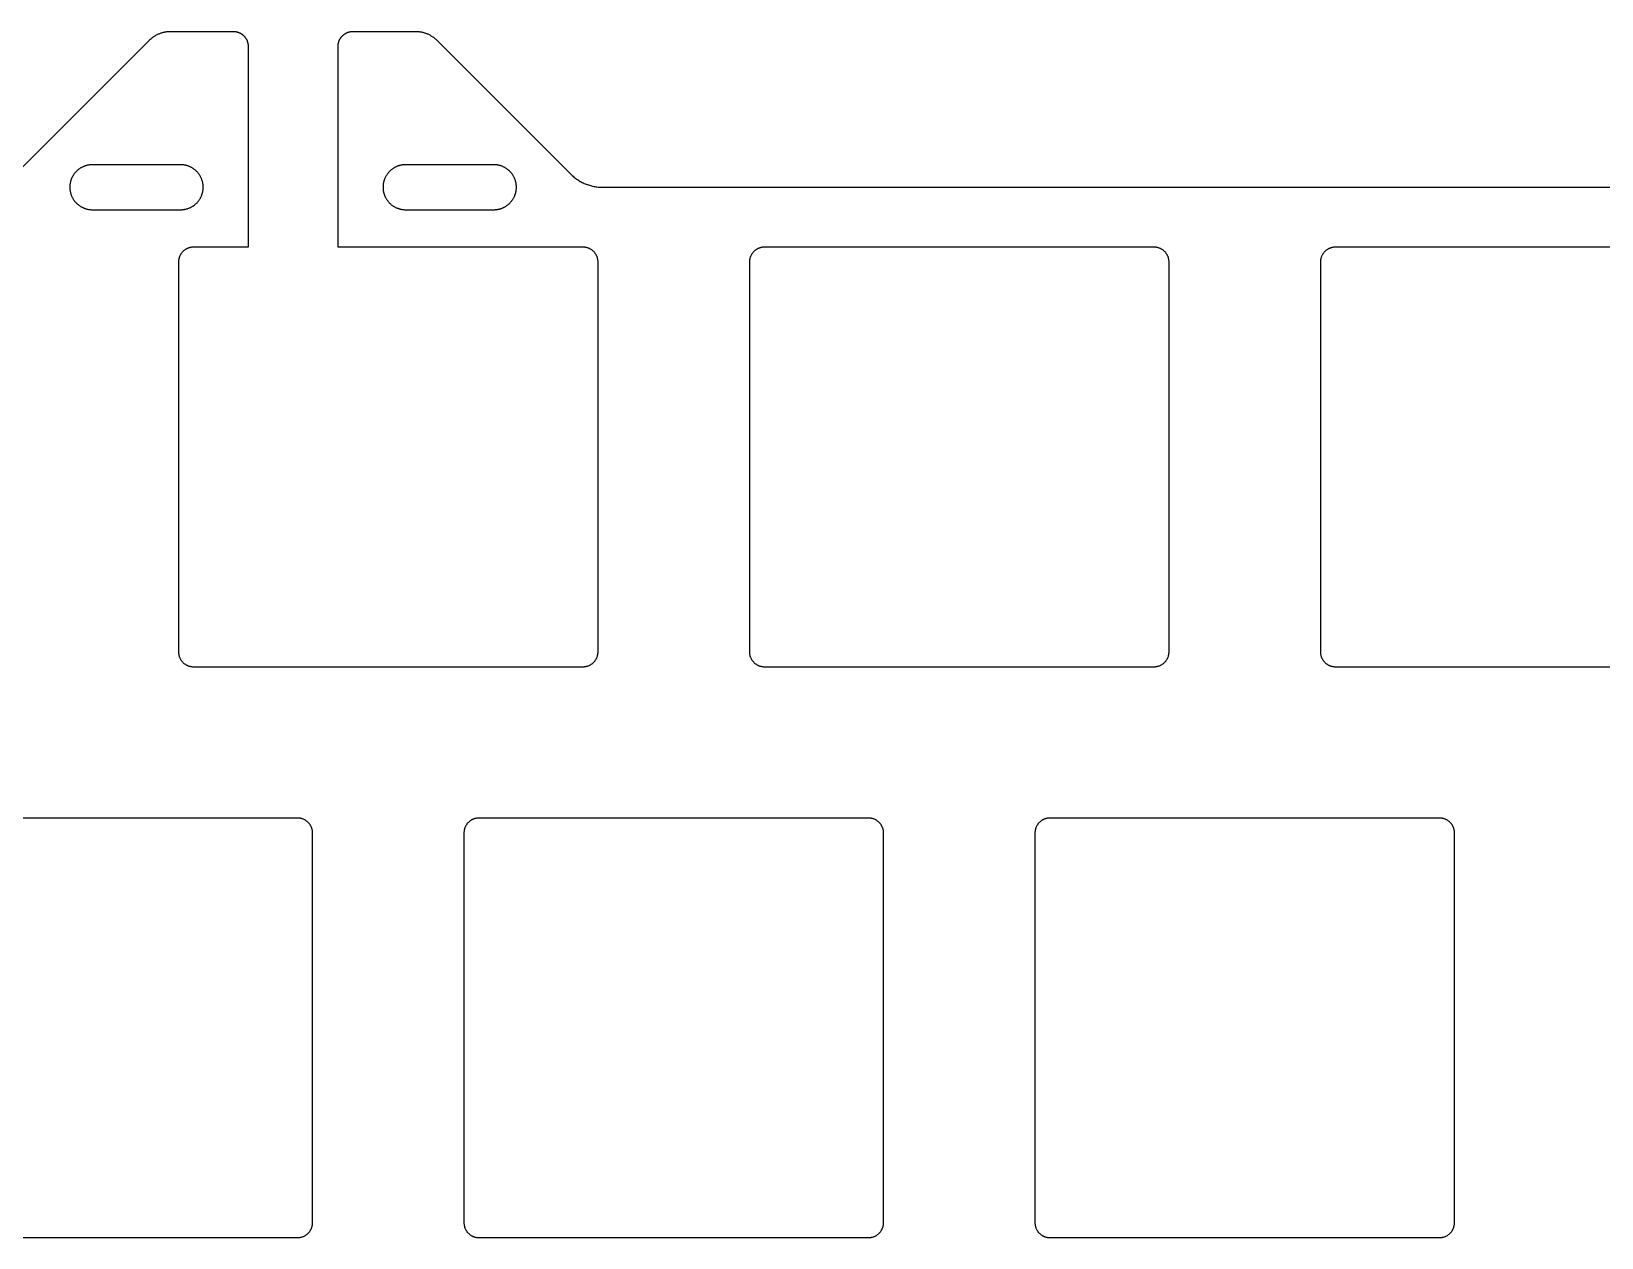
# Model space of a CAD drawing. Header units: millimetres. Extents: x -2014 to -1710, y 1046 to 1151.
# Drawn here: x -1826.2 to -1773.8, y 1110.8 to 1151 of the extents above; entities that cross this region are included whole.
import ezdxf

# ---------------------------------------------------------------- set-up
doc = ezdxf.new("R2010")
doc.units = ezdxf.units.MM
doc.layers.add('Layer 01', color=1, linetype='Continuous', true_color=0xff0000)

msp = doc.modelspace()

# ---------------------------------------------------------------- linework, layer by layer
at = {"layer": 'Layer 01', "color": 254, "true_color": 0xcad1ee}
for points in [[(-1822.220881, 1150.712978), (-1822.203308, 1150.730106), (-1822.185309, 1150.746774), (-1822.166897, 1150.762979), (-1822.148086, 1150.778713), (-1822.128888, 1150.793972), (-1822.109318, 1150.80875), (-1822.089389, 1150.823041), (-1822.069114, 1150.83684), (-1822.048506, 1150.850141), (-1822.02758, 1150.862939), (-1822.006349, 1150.875228), (-1821.984825, 1150.887003), (-1821.963024, 1150.898257), (-1821.940957, 1150.908986), (-1821.918639, 1150.919184), (-1821.896082, 1150.928845), (-1821.873301, 1150.937963), (-1821.850309, 1150.946534), (-1821.827119, 1150.954551), (-1821.803745, 1150.962009), (-1821.7802, 1150.968902), (-1821.756497, 1150.975226), (-1821.732651, 1150.980973), (-1821.708674, 1150.986139), (-1821.68458, 1150.990718), (-1821.660382, 1150.994705), (-1821.636094, 1150.998094), (-1821.61173, 1151.000879), (-1821.587302, 1151.003055), (-1821.562825, 1151.004616), (-1821.538311, 1151.005557), (-1821.513774, 1151.005871)], [(-1821.513774, 1151.005871), (-1819.427946, 1151.005871)], [(-1819.427946, 1151.005871), (-1819.415661, 1151.005712), (-1819.403376, 1151.00524), (-1819.391103, 1151.004458), (-1819.378849, 1151.00337), (-1819.366623, 1151.00198), (-1819.354435, 1151.000292), (-1819.342294, 1150.998308), (-1819.330208, 1150.996033), (-1819.318187, 1150.993471), (-1819.306239, 1150.990625), (-1819.294374, 1150.987498), (-1819.282601, 1150.984096), (-1819.270928, 1150.98042), (-1819.259365, 1150.976475), (-1819.247921, 1150.972266), (-1819.236604, 1150.967794), (-1819.225424, 1150.963057), (-1819.214383, 1150.958048), (-1819.203481, 1150.952767), (-1819.192718, 1150.947215), (-1819.182093, 1150.941391), (-1819.171608, 1150.935295), (-1819.161262, 1150.928927), (-1819.151055, 1150.922288), (-1819.140943, 1150.915334), (-1819.130909, 1150.908047), (-1819.120989, 1150.900464), (-1819.11122, 1150.892621), (-1819.10164, 1150.884556), (-1819.092285, 1150.876304), (-1819.083193, 1150.867904), (-1819.0744, 1150.85939), (-1819.065876, 1150.850712), (-1819.057568, 1150.841797), (-1819.04948, 1150.832655), (-1819.041616, 1150.823295), (-1819.033978, 1150.813724), (-1819.026571, 1150.803953), (-1819.0194, 1150.793991), (-1819.012466, 1150.783845), (-1819.005775, 1150.773525), (-1818.999329, 1150.76304), (-1818.993133, 1150.7524), (-1818.98719, 1150.741611), (-1818.981505, 1150.730685), (-1818.97608, 1150.719629), (-1818.97092, 1150.708453), (-1818.966028, 1150.697165), (-1818.96142, 1150.685786), (-1818.95711, 1150.674329), (-1818.953097, 1150.662795), (-1818.949381, 1150.651184), (-1818.945963, 1150.639495), (-1818.942842, 1150.627729), (-1818.940018, 1150.615886), (-1818.937492, 1150.603965), (-1818.935263, 1150.591967), (-1818.933332, 1150.579892), (-1818.931698, 1150.567739), (-1818.930361, 1150.555509), (-1818.929322, 1150.543202), (-1818.92858, 1150.530817), (-1818.928135, 1150.518355), (-1818.927988, 1150.505816)], [(-1815.927988, 1150.505885), (-1815.927829, 1150.518171), (-1815.927358, 1150.530455), (-1815.926577, 1150.542728), (-1815.92549, 1150.554982), (-1815.9241, 1150.567208), (-1815.922412, 1150.579396), (-1815.920429, 1150.591537), (-1815.918155, 1150.603623), (-1815.915594, 1150.615644), (-1815.912748, 1150.627592), (-1815.909623, 1150.639457), (-1815.906221, 1150.65123), (-1815.902546, 1150.662903), (-1815.898602, 1150.674466), (-1815.894393, 1150.68591), (-1815.889922, 1150.697227), (-1815.885185, 1150.708407), (-1815.880177, 1150.719449), (-1815.874897, 1150.730351), (-1815.869346, 1150.741114), (-1815.863522, 1150.751739), (-1815.857427, 1150.762224), (-1815.85106, 1150.772571), (-1815.844422, 1150.782778), (-1815.837468, 1150.79289), (-1815.830182, 1150.802925), (-1815.8226, 1150.812845), (-1815.814758, 1150.822614), (-1815.806693, 1150.832195), (-1815.798442, 1150.84155), (-1815.790042, 1150.850643), (-1815.78153, 1150.859436), (-1815.772852, 1150.86796), (-1815.763938, 1150.876269), (-1815.754797, 1150.884357), (-1815.745437, 1150.892223), (-1815.735867, 1150.899861), (-1815.726096, 1150.907268), (-1815.716134, 1150.91444), (-1815.705989, 1150.921374), (-1815.69567, 1150.928067), (-1815.685186, 1150.934513), (-1815.674545, 1150.940709), (-1815.663758, 1150.946653), (-1815.652832, 1150.952339), (-1815.641777, 1150.957764), (-1815.630601, 1150.962925), (-1815.619314, 1150.967818), (-1815.607935, 1150.972426), (-1815.596478, 1150.976737), (-1815.584945, 1150.980751), (-1815.573334, 1150.984468), (-1815.561646, 1150.987887), (-1815.54988, 1150.991008), (-1815.538037, 1150.993833), (-1815.526117, 1150.99636), (-1815.514119, 1150.998589), (-1815.502044, 1151.000522), (-1815.489892, 1151.002157), (-1815.477662, 1151.003494), (-1815.465355, 1151.004535), (-1815.45297, 1151.005278), (-1815.440509, 1151.005723), (-1815.427969, 1151.005871)], [(-1815.427969, 1151.005871), (-1813.342201, 1151.005871)], [(-1813.342201, 1151.005871), (-1813.317664, 1151.005557), (-1813.293151, 1151.004616), (-1813.268673, 1151.003055), (-1813.244245, 1151.000879), (-1813.219881, 1150.998094), (-1813.195593, 1150.994705), (-1813.171396, 1150.990718), (-1813.147302, 1150.986139), (-1813.123325, 1150.980973), (-1813.099478, 1150.975226), (-1813.075776, 1150.968902), (-1813.052231, 1150.962009), (-1813.028856, 1150.954551), (-1813.005666, 1150.946534), (-1812.982674, 1150.937963), (-1812.959893, 1150.928845), (-1812.937337, 1150.919184), (-1812.915018, 1150.908986), (-1812.892952, 1150.898257), (-1812.87115, 1150.887003), (-1812.849627, 1150.875228), (-1812.828395, 1150.862939), (-1812.807469, 1150.850141), (-1812.786862, 1150.83684), (-1812.766587, 1150.823041), (-1812.746658, 1150.80875), (-1812.727087, 1150.793972), (-1812.70789, 1150.778713), (-1812.689078, 1150.762979), (-1812.670666, 1150.746774), (-1812.652667, 1150.730106), (-1812.635095, 1150.712978)], [(-1826.688648, 1146.245211), (-1822.220881, 1150.712978)], [(-1818.927988, 1150.505816), (-1818.927988, 1143.805853)], [(-1815.927988, 1143.805853), (-1815.927988, 1150.505885)], [(-1812.635095, 1150.712978), (-1808.167328, 1146.245211)], [(-1824.127988, 1146.555871), (-1824.146579, 1146.555639), (-1824.165122, 1146.554943), (-1824.183607, 1146.553788), (-1824.202027, 1146.552177), (-1824.220373, 1146.550114), (-1824.238638, 1146.547602), (-1824.256812, 1146.544644), (-1824.274889, 1146.541245), (-1824.29286, 1146.537407), (-1824.310717, 1146.533134), (-1824.328452, 1146.52843), (-1824.346057, 1146.523298), (-1824.363523, 1146.517742), (-1824.380843, 1146.511765), (-1824.398008, 1146.50537), (-1824.415011, 1146.498562), (-1824.431842, 1146.491343), (-1824.448495, 1146.483718), (-1824.464961, 1146.475689), (-1824.481232, 1146.46726), (-1824.4973, 1146.458435), (-1824.513156, 1146.449217), (-1824.528793, 1146.439609), (-1824.544203, 1146.429616), (-1824.559377, 1146.419241), (-1824.574307, 1146.408486), (-1824.588986, 1146.397357), (-1824.603404, 1146.385855), (-1824.617555, 1146.373986), (-1824.631429, 1146.361751), (-1824.64502, 1146.349155), (-1824.658318, 1146.336201), (-1824.671282, 1146.322935), (-1824.683877, 1146.3094), (-1824.696102, 1146.295599), (-1824.707954, 1146.281533), (-1824.719435, 1146.267205), (-1824.730542, 1146.252617), (-1824.741275, 1146.237771), (-1824.751633, 1146.222668), (-1824.761616, 1146.207312), (-1824.771222, 1146.191704), (-1824.78045, 1146.175846), (-1824.7893, 1146.159741), (-1824.79777, 1146.14339), (-1824.80586, 1146.126795), (-1824.81357, 1146.109959), (-1824.820897, 1146.092884), (-1824.827811, 1146.075643), (-1824.834278, 1146.058309), (-1824.840299, 1146.040883), (-1824.845874, 1146.023363), (-1824.851004, 1146.00575), (-1824.855687, 1145.988044), (-1824.859924, 1145.970245), (-1824.863715, 1145.952354), (-1824.86706, 1145.934369), (-1824.869959, 1145.916291), (-1824.872412, 1145.89812), (-1824.87442, 1145.879857), (-1824.875981, 1145.8615), (-1824.877096, 1145.84305), (-1824.877765, 1145.824507), (-1824.877988, 1145.805871)], [(-1821.177988, 1146.555871), (-1824.127988, 1146.555871)], [(-1820.427988, 1145.805871), (-1820.428193, 1145.823683), (-1820.428811, 1145.84142), (-1820.429839, 1145.859083), (-1820.431279, 1145.876672), (-1820.43313, 1145.894186), (-1820.435393, 1145.911626), (-1820.438067, 1145.928992), (-1820.441152, 1145.946284), (-1820.444649, 1145.963501), (-1820.448558, 1145.980644), (-1820.452877, 1145.997713), (-1820.457608, 1146.014707), (-1820.462652, 1146.031377), (-1820.468041, 1146.047805), (-1820.473973, 1146.064493), (-1820.480647, 1146.081942), (-1820.48797, 1146.099813), (-1820.49572, 1146.11743), (-1820.503892, 1146.13479), (-1820.512486, 1146.151893), (-1820.521498, 1146.168736), (-1820.530927, 1146.185316), (-1820.540771, 1146.201631), (-1820.551027, 1146.21768), (-1820.561693, 1146.233459), (-1820.572767, 1146.248968), (-1820.584247, 1146.264203), (-1820.596131, 1146.279162), (-1820.608416, 1146.293844), (-1820.6211, 1146.308246), (-1820.634181, 1146.322366), (-1820.647658, 1146.336201), (-1820.661469, 1146.349691), (-1820.675558, 1146.362773), (-1820.689924, 1146.375449), (-1820.704568, 1146.387717), (-1820.719488, 1146.399579), (-1820.734686, 1146.411035), (-1820.750162, 1146.422083), (-1820.765914, 1146.432725), (-1820.781944, 1146.442959), (-1820.798251, 1146.452787), (-1820.814836, 1146.462209), (-1820.831697, 1146.471223), (-1820.84912, 1146.479943), (-1820.86701, 1146.488332), (-1820.884799, 1146.496164), (-1820.901917, 1146.503213), (-1820.918551, 1146.509589), (-1820.935269, 1146.515554), (-1820.952068, 1146.521108), (-1820.968951, 1146.526251), (-1820.985916, 1146.530982), (-1821.002964, 1146.535301), (-1821.020094, 1146.53921), (-1821.037308, 1146.542707), (-1821.054603, 1146.545792), (-1821.071982, 1146.548466), (-1821.089443, 1146.550729), (-1821.106986, 1146.55258), (-1821.124613, 1146.55402), (-1821.142322, 1146.555049), (-1821.160113, 1146.555666), (-1821.177988, 1146.555871)], [(-1813.677988, 1146.555871), (-1813.695799, 1146.555666), (-1813.713537, 1146.555049), (-1813.7312, 1146.55402), (-1813.748788, 1146.55258), (-1813.766303, 1146.550729), (-1813.783743, 1146.548466), (-1813.801109, 1146.545792), (-1813.8184, 1146.542707), (-1813.835618, 1146.53921), (-1813.852761, 1146.535301), (-1813.869829, 1146.530982), (-1813.886824, 1146.526251), (-1813.903493, 1146.521207), (-1813.919922, 1146.515818), (-1813.93661, 1146.509886), (-1813.954059, 1146.503213), (-1813.971929, 1146.495889), (-1813.989546, 1146.48814), (-1814.006907, 1146.479967), (-1814.02401, 1146.471373), (-1814.040852, 1146.462361), (-1814.057432, 1146.452932), (-1814.073748, 1146.443088), (-1814.089796, 1146.432832), (-1814.105576, 1146.422166), (-1814.121084, 1146.411092), (-1814.136319, 1146.399612), (-1814.151279, 1146.387728), (-1814.165961, 1146.375443), (-1814.180363, 1146.362759), (-1814.194482, 1146.349678), (-1814.208318, 1146.336201), (-1814.221807, 1146.32239), (-1814.234889, 1146.308301), (-1814.247565, 1146.293935), (-1814.259834, 1146.279291), (-1814.271696, 1146.264371), (-1814.283151, 1146.249173), (-1814.294199, 1146.233697), (-1814.304841, 1146.217945), (-1814.315076, 1146.201915), (-1814.324904, 1146.185608), (-1814.334325, 1146.169023), (-1814.343339, 1146.152162), (-1814.35206, 1146.134739), (-1814.360449, 1146.116849), (-1814.36828, 1146.09906), (-1814.375329, 1146.081942), (-1814.381706, 1146.065308), (-1814.387671, 1146.048591), (-1814.393225, 1146.031791), (-1814.398367, 1146.014908), (-1814.403098, 1145.997943), (-1814.407418, 1145.980895), (-1814.411326, 1145.963765), (-1814.414823, 1145.946551), (-1814.417909, 1145.929256), (-1814.420583, 1145.911877), (-1814.422845, 1145.894416), (-1814.424697, 1145.876873), (-1814.426136, 1145.859246), (-1814.427165, 1145.841537), (-1814.427782, 1145.823746), (-1814.427988, 1145.805871)], [(-1810.727988, 1146.555871), (-1813.677988, 1146.555871)], [(-1809.977988, 1145.805871), (-1809.978193, 1145.823683), (-1809.978811, 1145.84142), (-1809.979839, 1145.859083), (-1809.981279, 1145.876672), (-1809.98313, 1145.894186), (-1809.985393, 1145.911626), (-1809.988067, 1145.928992), (-1809.991152, 1145.946284), (-1809.994649, 1145.963501), (-1809.998558, 1145.980644), (-1810.002877, 1145.997713), (-1810.007608, 1146.014707), (-1810.012652, 1146.031377), (-1810.018041, 1146.047805), (-1810.023973, 1146.064493), (-1810.030647, 1146.081942), (-1810.03797, 1146.099813), (-1810.04572, 1146.11743), (-1810.053892, 1146.13479), (-1810.062486, 1146.151893), (-1810.071498, 1146.168736), (-1810.080927, 1146.185316), (-1810.090771, 1146.201631), (-1810.101027, 1146.21768), (-1810.111693, 1146.233459), (-1810.122767, 1146.248968), (-1810.134247, 1146.264203), (-1810.146131, 1146.279162), (-1810.158416, 1146.293844), (-1810.1711, 1146.308246), (-1810.184181, 1146.322366), (-1810.197658, 1146.336201), (-1810.211469, 1146.349691), (-1810.225558, 1146.362773), (-1810.239924, 1146.375449), (-1810.254568, 1146.387717), (-1810.269488, 1146.399579), (-1810.284686, 1146.411035), (-1810.300162, 1146.422083), (-1810.315914, 1146.432725), (-1810.331944, 1146.442959), (-1810.348251, 1146.452787), (-1810.364836, 1146.462209), (-1810.381697, 1146.471223), (-1810.39912, 1146.479943), (-1810.41701, 1146.488332), (-1810.434799, 1146.496164), (-1810.451917, 1146.503213), (-1810.468551, 1146.509589), (-1810.485269, 1146.515554), (-1810.502068, 1146.521108), (-1810.518951, 1146.526251), (-1810.535916, 1146.530982), (-1810.552964, 1146.535301), (-1810.570094, 1146.53921), (-1810.587308, 1146.542707), (-1810.604603, 1146.545792), (-1810.621982, 1146.548466), (-1810.639443, 1146.550729), (-1810.656986, 1146.55258), (-1810.674613, 1146.55402), (-1810.692322, 1146.555049), (-1810.710113, 1146.555666), (-1810.727988, 1146.555871)], [(-1808.167328, 1146.245211), (-1808.140722, 1146.219238), (-1808.113602, 1146.194016), (-1808.085969, 1146.169545), (-1808.057825, 1146.145826), (-1808.02917, 1146.12286), (-1808.000007, 1146.100646), (-1807.970336, 1146.079187), (-1807.94016, 1146.058481), (-1807.909478, 1146.03853), (-1807.878293, 1146.019334), (-1807.846607, 1146.000894), (-1807.81442, 1145.98321), (-1807.781733, 1145.966284), (-1807.748549, 1145.950115), (-1807.714868, 1145.934704), (-1807.680693, 1145.920052), (-1807.646179, 1145.906225), (-1807.611484, 1145.893291), (-1807.576606, 1145.881248), (-1807.541548, 1145.870098), (-1807.506307, 1145.85984), (-1807.470885, 1145.850473), (-1807.435281, 1145.841999), (-1807.399495, 1145.834417), (-1807.363528, 1145.827726), (-1807.327379, 1145.821928), (-1807.291048, 1145.817022), (-1807.254535, 1145.813008), (-1807.217841, 1145.809885), (-1807.180965, 1145.807655), (-1807.143907, 1145.806317), (-1807.106667, 1145.805871)], [(-1824.877988, 1145.805871), (-1824.877755, 1145.78728), (-1824.87706, 1145.768737), (-1824.875905, 1145.750252), (-1824.874294, 1145.731832), (-1824.872231, 1145.713486), (-1824.869718, 1145.695221), (-1824.866761, 1145.677047), (-1824.863361, 1145.65897), (-1824.859524, 1145.640999), (-1824.855251, 1145.623142), (-1824.850547, 1145.605407), (-1824.845415, 1145.587802), (-1824.839859, 1145.570336), (-1824.833881, 1145.553016), (-1824.827487, 1145.535851), (-1824.820678, 1145.518848), (-1824.81346, 1145.502017), (-1824.805834, 1145.485364), (-1824.797805, 1145.468898), (-1824.789376, 1145.452627), (-1824.780551, 1145.436559), (-1824.771333, 1145.420703), (-1824.761726, 1145.405066), (-1824.751733, 1145.389656), (-1824.741357, 1145.374482), (-1824.730603, 1145.359552), (-1824.719473, 1145.344873), (-1824.707972, 1145.330455), (-1824.696102, 1145.316304), (-1824.683867, 1145.30243), (-1824.671271, 1145.288839), (-1824.658318, 1145.275541), (-1824.645051, 1145.262577), (-1824.631517, 1145.249982), (-1824.617715, 1145.237757), (-1824.60365, 1145.225905), (-1824.589322, 1145.214424), (-1824.574733, 1145.203317), (-1824.559887, 1145.192584), (-1824.544785, 1145.182226), (-1824.529429, 1145.172243), (-1824.513821, 1145.162637), (-1824.497963, 1145.153409), (-1824.481857, 1145.144559), (-1824.465506, 1145.136089), (-1824.448912, 1145.127999), (-1824.432076, 1145.120289), (-1824.415, 1145.112962), (-1824.39776, 1145.106048), (-1824.380426, 1145.099581), (-1824.362999, 1145.09356), (-1824.345479, 1145.087985), (-1824.327866, 1145.082855), (-1824.310161, 1145.078172), (-1824.292362, 1145.073935), (-1824.27447, 1145.070144), (-1824.256485, 1145.066799), (-1824.238407, 1145.0639), (-1824.220237, 1145.061447), (-1824.201973, 1145.059439), (-1824.183616, 1145.057878), (-1824.165166, 1145.056763), (-1824.146624, 1145.056094), (-1824.127988, 1145.055871)], [(-1821.177988, 1145.055871), (-1821.160176, 1145.056077), (-1821.142439, 1145.056694), (-1821.124776, 1145.057723), (-1821.107187, 1145.059162), (-1821.089673, 1145.061014), (-1821.072233, 1145.063276), (-1821.054867, 1145.065951), (-1821.037575, 1145.069036), (-1821.020358, 1145.072533), (-1821.003215, 1145.076441), (-1820.986146, 1145.080761), (-1820.969152, 1145.085492), (-1820.952482, 1145.090535), (-1820.936054, 1145.095924), (-1820.919366, 1145.101856), (-1820.901917, 1145.10853), (-1820.884046, 1145.115854), (-1820.86643, 1145.123603), (-1820.849069, 1145.131776), (-1820.831966, 1145.140369), (-1820.815123, 1145.149382), (-1820.798543, 1145.158811), (-1820.782228, 1145.168654), (-1820.766179, 1145.17891), (-1820.7504, 1145.189577), (-1820.734891, 1145.200651), (-1820.719656, 1145.212131), (-1820.704697, 1145.224014), (-1820.690015, 1145.236299), (-1820.675613, 1145.248984), (-1820.661493, 1145.262065), (-1820.647658, 1145.275541), (-1820.634168, 1145.289353), (-1820.621086, 1145.303442), (-1820.60841, 1145.317808), (-1820.596142, 1145.332451), (-1820.58428, 1145.347372), (-1820.572824, 1145.36257), (-1820.561776, 1145.378045), (-1820.551134, 1145.393798), (-1820.5409, 1145.409828), (-1820.531072, 1145.426135), (-1820.52165, 1145.442719), (-1820.512636, 1145.459581), (-1820.503916, 1145.477004), (-1820.495527, 1145.494894), (-1820.487695, 1145.512682), (-1820.480647, 1145.5298), (-1820.47427, 1145.546435), (-1820.468305, 1145.563152), (-1820.462751, 1145.579952), (-1820.457608, 1145.596835), (-1820.452877, 1145.6138), (-1820.448558, 1145.630848), (-1820.444649, 1145.647978), (-1820.441152, 1145.665191), (-1820.438067, 1145.682487), (-1820.435393, 1145.699865), (-1820.43313, 1145.717326), (-1820.431279, 1145.73487), (-1820.429839, 1145.752496), (-1820.428811, 1145.770205), (-1820.428193, 1145.787997), (-1820.427988, 1145.805871)], [(-1814.427988, 1145.805871), (-1814.427782, 1145.78806), (-1814.427165, 1145.770322), (-1814.426136, 1145.752659), (-1814.424697, 1145.735071), (-1814.422845, 1145.717556), (-1814.420583, 1145.700116), (-1814.417909, 1145.68275), (-1814.414823, 1145.665459), (-1814.411326, 1145.648241), (-1814.407418, 1145.631098), (-1814.403098, 1145.61403), (-1814.398367, 1145.597035), (-1814.393324, 1145.580366), (-1814.387935, 1145.563937), (-1814.382003, 1145.547249), (-1814.375329, 1145.5298), (-1814.368005, 1145.51193), (-1814.360256, 1145.494313), (-1814.352083, 1145.476952), (-1814.34349, 1145.45985), (-1814.334477, 1145.443007), (-1814.325048, 1145.426427), (-1814.315205, 1145.410112), (-1814.304949, 1145.394063), (-1814.294282, 1145.378283), (-1814.283208, 1145.362775), (-1814.271728, 1145.34754), (-1814.259845, 1145.33258), (-1814.24756, 1145.317898), (-1814.234875, 1145.303496), (-1814.221794, 1145.289377), (-1814.208318, 1145.275541), (-1814.194506, 1145.262052), (-1814.180417, 1145.24897), (-1814.166051, 1145.236294), (-1814.151408, 1145.224025), (-1814.136487, 1145.212163), (-1814.121289, 1145.200708), (-1814.105814, 1145.18966), (-1814.090061, 1145.179018), (-1814.074031, 1145.168783), (-1814.057724, 1145.158955), (-1814.04114, 1145.149534), (-1814.024278, 1145.14052), (-1814.006855, 1145.131799), (-1813.988965, 1145.123411), (-1813.971177, 1145.115579), (-1813.954059, 1145.10853), (-1813.937424, 1145.102153), (-1813.920707, 1145.096188), (-1813.903907, 1145.090634), (-1813.887024, 1145.085492), (-1813.870059, 1145.080761), (-1813.853011, 1145.076441), (-1813.835881, 1145.072533), (-1813.818668, 1145.069036), (-1813.801372, 1145.065951), (-1813.783994, 1145.063276), (-1813.766533, 1145.061014), (-1813.748989, 1145.059162), (-1813.731363, 1145.057723), (-1813.713654, 1145.056694), (-1813.695862, 1145.056077), (-1813.677988, 1145.055871)], [(-1810.727988, 1145.055871), (-1810.709396, 1145.056104), (-1810.690854, 1145.056799), (-1810.672368, 1145.057954), (-1810.653949, 1145.059565), (-1810.635602, 1145.061629), (-1810.617338, 1145.064141), (-1810.599163, 1145.067098), (-1810.581086, 1145.070498), (-1810.563115, 1145.074335), (-1810.545258, 1145.078608), (-1810.527523, 1145.083312), (-1810.509919, 1145.088444), (-1810.492452, 1145.094001), (-1810.475133, 1145.099978), (-1810.457967, 1145.106372), (-1810.440965, 1145.113181), (-1810.424133, 1145.120399), (-1810.40748, 1145.128025), (-1810.391014, 1145.136054), (-1810.374743, 1145.144483), (-1810.358676, 1145.153308), (-1810.342819, 1145.162526), (-1810.327182, 1145.172133), (-1810.311773, 1145.182127), (-1810.296599, 1145.192502), (-1810.281668, 1145.203256), (-1810.26699, 1145.214386), (-1810.252571, 1145.225887), (-1810.238421, 1145.237757), (-1810.224546, 1145.249992), (-1810.210956, 1145.262588), (-1810.197658, 1145.275541), (-1810.184693, 1145.288808), (-1810.172098, 1145.302342), (-1810.159874, 1145.316144), (-1810.148021, 1145.33021), (-1810.136541, 1145.344538), (-1810.125433, 1145.359126), (-1810.1147, 1145.373972), (-1810.104342, 1145.389074), (-1810.09436, 1145.40443), (-1810.084754, 1145.420039), (-1810.075526, 1145.435896), (-1810.066676, 1145.452002), (-1810.058205, 1145.468353), (-1810.050115, 1145.484947), (-1810.042406, 1145.501783), (-1810.035078, 1145.518859), (-1810.028165, 1145.5361), (-1810.021698, 1145.553433), (-1810.015676, 1145.57086), (-1810.010101, 1145.58838), (-1810.004972, 1145.605993), (-1810.000289, 1145.623698), (-1809.996051, 1145.641497), (-1809.99226, 1145.659389), (-1809.988915, 1145.677374), (-1809.986016, 1145.695452), (-1809.983563, 1145.713622), (-1809.981556, 1145.731886), (-1809.979995, 1145.750243), (-1809.97888, 1145.768693), (-1809.978211, 1145.787236), (-1809.977988, 1145.805871)], [(-1807.106667, 1145.805871), (-1738.849309, 1145.805871)], [(-1824.127988, 1145.055871), (-1821.177988, 1145.055871)], [(-1813.677988, 1145.055871), (-1810.727988, 1145.055871)], [(-1820.752987, 1143.805851), (-1820.770058, 1143.80556), (-1820.787108, 1143.804686), (-1820.804119, 1143.80323), (-1820.821071, 1143.801194), (-1820.837942, 1143.798581), (-1820.854715, 1143.795393), (-1820.871369, 1143.791635), (-1820.887886, 1143.78731), (-1820.904244, 1143.782424), (-1820.920427, 1143.776982), (-1820.936414, 1143.770991), (-1820.952188, 1143.764457), (-1820.967729, 1143.757389), (-1820.98302, 1143.749794), (-1820.998042, 1143.741682), (-1821.012779, 1143.733061), (-1821.027213, 1143.723942), (-1821.041327, 1143.714336), (-1821.055105, 1143.704254), (-1821.068531, 1143.693707), (-1821.081589, 1143.682708), (-1821.094264, 1143.671269), (-1821.106541, 1143.659405), (-1821.118405, 1143.647128), (-1821.129844, 1143.634453), (-1821.140843, 1143.621395), (-1821.15139, 1143.60797), (-1821.161472, 1143.594192), (-1821.171078, 1143.580077), (-1821.180197, 1143.565643), (-1821.188817, 1143.550906), (-1821.19693, 1143.535884), (-1821.204525, 1143.520593), (-1821.211593, 1143.505052), (-1821.218126, 1143.489278), (-1821.224118, 1143.473291), (-1821.22956, 1143.457109), (-1821.234446, 1143.44075), (-1821.238771, 1143.424234), (-1821.242529, 1143.407579), (-1821.245717, 1143.390807), (-1821.24833, 1143.373935), (-1821.250366, 1143.356983), (-1821.251822, 1143.339973), (-1821.252696, 1143.322922), (-1821.252987, 1143.305851)], [(-1818.927988, 1143.805853), (-1820.752987, 1143.805851)], [(-1807.752987, 1143.805851), (-1815.927988, 1143.805853)], [(-1807.252987, 1143.305851), (-1807.253279, 1143.322922), (-1807.254153, 1143.339973), (-1807.255609, 1143.356983), (-1807.257644, 1143.373935), (-1807.260257, 1143.390807), (-1807.263445, 1143.407579), (-1807.267204, 1143.424234), (-1807.271529, 1143.44075), (-1807.276415, 1143.457109), (-1807.281857, 1143.473291), (-1807.287848, 1143.489278), (-1807.294382, 1143.505052), (-1807.30145, 1143.520593), (-1807.309045, 1143.535884), (-1807.317157, 1143.550906), (-1807.325778, 1143.565643), (-1807.334896, 1143.580077), (-1807.344502, 1143.594192), (-1807.354585, 1143.60797), (-1807.365132, 1143.621395), (-1807.376131, 1143.634453), (-1807.387569, 1143.647128), (-1807.399434, 1143.659405), (-1807.411711, 1143.671269), (-1807.424385, 1143.682708), (-1807.437443, 1143.693707), (-1807.450869, 1143.704254), (-1807.464647, 1143.714336), (-1807.478761, 1143.723942), (-1807.493195, 1143.733061), (-1807.507932, 1143.741682), (-1807.522955, 1143.749794), (-1807.538245, 1143.757389), (-1807.553787, 1143.764457), (-1807.56956, 1143.770991), (-1807.585547, 1143.776982), (-1807.60173, 1143.782424), (-1807.618089, 1143.78731), (-1807.634605, 1143.791635), (-1807.651259, 1143.795393), (-1807.668032, 1143.798581), (-1807.684904, 1143.801194), (-1807.701855, 1143.80323), (-1807.718866, 1143.804686), (-1807.735917, 1143.80556), (-1807.752987, 1143.805851)], [(-1801.702987, 1143.805851), (-1801.720058, 1143.80556), (-1801.737108, 1143.804686), (-1801.754119, 1143.80323), (-1801.771071, 1143.801194), (-1801.787942, 1143.798581), (-1801.804715, 1143.795393), (-1801.821369, 1143.791635), (-1801.837886, 1143.78731), (-1801.854244, 1143.782424), (-1801.870427, 1143.776982), (-1801.886414, 1143.770991), (-1801.902188, 1143.764457), (-1801.917729, 1143.757389), (-1801.93302, 1143.749794), (-1801.948042, 1143.741682), (-1801.962779, 1143.733061), (-1801.977213, 1143.723942), (-1801.991327, 1143.714336), (-1802.005105, 1143.704254), (-1802.018531, 1143.693707), (-1802.031589, 1143.682708), (-1802.044264, 1143.671269), (-1802.056541, 1143.659405), (-1802.068405, 1143.647128), (-1802.079844, 1143.634453), (-1802.090843, 1143.621395), (-1802.10139, 1143.60797), (-1802.111472, 1143.594192), (-1802.121078, 1143.580077), (-1802.130197, 1143.565643), (-1802.138817, 1143.550906), (-1802.14693, 1143.535884), (-1802.154525, 1143.520593), (-1802.161593, 1143.505052), (-1802.168126, 1143.489278), (-1802.174118, 1143.473291), (-1802.17956, 1143.457109), (-1802.184446, 1143.44075), (-1802.188771, 1143.424234), (-1802.192529, 1143.407579), (-1802.195717, 1143.390807), (-1802.19833, 1143.373935), (-1802.200366, 1143.356983), (-1802.201822, 1143.339973), (-1802.202696, 1143.322922), (-1802.202987, 1143.305851)], [(-1788.702987, 1143.805851), (-1801.702987, 1143.805851)], [(-1788.202987, 1143.305851), (-1788.203279, 1143.322922), (-1788.204153, 1143.339973), (-1788.205609, 1143.356983), (-1788.207644, 1143.373935), (-1788.210257, 1143.390807), (-1788.213445, 1143.407579), (-1788.217204, 1143.424234), (-1788.221529, 1143.44075), (-1788.226415, 1143.457109), (-1788.231857, 1143.473291), (-1788.237848, 1143.489278), (-1788.244382, 1143.505052), (-1788.25145, 1143.520593), (-1788.259045, 1143.535884), (-1788.267157, 1143.550906), (-1788.275778, 1143.565643), (-1788.284896, 1143.580077), (-1788.294502, 1143.594192), (-1788.304585, 1143.60797), (-1788.315132, 1143.621395), (-1788.326131, 1143.634453), (-1788.337569, 1143.647128), (-1788.349434, 1143.659405), (-1788.361711, 1143.671269), (-1788.374385, 1143.682708), (-1788.387443, 1143.693707), (-1788.400869, 1143.704254), (-1788.414647, 1143.714336), (-1788.428761, 1143.723942), (-1788.443195, 1143.733061), (-1788.457932, 1143.741682), (-1788.472955, 1143.749794), (-1788.488245, 1143.757389), (-1788.503787, 1143.764457), (-1788.51956, 1143.770991), (-1788.535547, 1143.776982), (-1788.55173, 1143.782424), (-1788.568089, 1143.78731), (-1788.584605, 1143.791635), (-1788.601259, 1143.795393), (-1788.618032, 1143.798581), (-1788.634904, 1143.801194), (-1788.651855, 1143.80323), (-1788.668866, 1143.804686), (-1788.685917, 1143.80556), (-1788.702987, 1143.805851)], [(-1782.652987, 1143.805851), (-1782.670058, 1143.80556), (-1782.687108, 1143.804686), (-1782.704119, 1143.80323), (-1782.721071, 1143.801194), (-1782.737942, 1143.798581), (-1782.754715, 1143.795393), (-1782.771369, 1143.791635), (-1782.787886, 1143.78731), (-1782.804244, 1143.782424), (-1782.820427, 1143.776982), (-1782.836414, 1143.770991), (-1782.852188, 1143.764457), (-1782.867729, 1143.757389), (-1782.88302, 1143.749794), (-1782.898042, 1143.741682), (-1782.912779, 1143.733061), (-1782.927213, 1143.723942), (-1782.941327, 1143.714336), (-1782.955105, 1143.704254), (-1782.968531, 1143.693707), (-1782.981589, 1143.682708), (-1782.994264, 1143.671269), (-1783.006541, 1143.659405), (-1783.018405, 1143.647128), (-1783.029844, 1143.634453), (-1783.040843, 1143.621395), (-1783.05139, 1143.60797), (-1783.061472, 1143.594192), (-1783.071078, 1143.580077), (-1783.080197, 1143.565643), (-1783.088817, 1143.550906), (-1783.09693, 1143.535884), (-1783.104525, 1143.520593), (-1783.111593, 1143.505052), (-1783.118126, 1143.489278), (-1783.124118, 1143.473291), (-1783.12956, 1143.457109), (-1783.134446, 1143.44075), (-1783.138771, 1143.424234), (-1783.142529, 1143.407579), (-1783.145717, 1143.390807), (-1783.14833, 1143.373935), (-1783.150366, 1143.356983), (-1783.151822, 1143.339973), (-1783.152696, 1143.322922), (-1783.152987, 1143.305851)], [(-1769.652987, 1143.805851), (-1782.652987, 1143.805851)], [(-1821.252987, 1143.305851), (-1821.252987, 1130.305851)], [(-1807.252987, 1142.811377), (-1807.252987, 1143.305851)], [(-1802.202987, 1143.305851), (-1802.202987, 1130.305851)], [(-1788.202987, 1130.305851), (-1788.202987, 1143.305851)], [(-1783.152987, 1143.305851), (-1783.152987, 1130.305851)], [(-1807.252972, 1142.805864), (-1807.252987, 1142.811377)], [(-1807.252972, 1130.805833), (-1807.252972, 1142.805864)], [(-1807.252987, 1130.800329), (-1807.252972, 1130.805833)], [(-1807.252987, 1130.305851), (-1807.252987, 1130.800329)], [(-1821.252987, 1130.305851), (-1821.252696, 1130.288781), (-1821.251822, 1130.27173), (-1821.250366, 1130.254719), (-1821.24833, 1130.237768), (-1821.245717, 1130.220896), (-1821.242529, 1130.204123), (-1821.238771, 1130.187469), (-1821.234446, 1130.170953), (-1821.22956, 1130.154594), (-1821.224118, 1130.138412), (-1821.218126, 1130.122424), (-1821.211593, 1130.106651), (-1821.204525, 1130.09111), (-1821.19693, 1130.075819), (-1821.188817, 1130.060796), (-1821.180197, 1130.046059), (-1821.171078, 1130.031625), (-1821.161472, 1130.017511), (-1821.15139, 1130.003733), (-1821.140843, 1129.990307), (-1821.129844, 1129.97725), (-1821.118405, 1129.964575), (-1821.106541, 1129.952298), (-1821.094264, 1129.940433), (-1821.081589, 1129.928995), (-1821.068531, 1129.917996), (-1821.055105, 1129.907449), (-1821.041327, 1129.897366), (-1821.027213, 1129.88776), (-1821.012779, 1129.878642), (-1820.998042, 1129.870021), (-1820.98302, 1129.861909), (-1820.967729, 1129.854314), (-1820.952188, 1129.847246), (-1820.936414, 1129.840712), (-1820.920427, 1129.834721), (-1820.904244, 1129.829279), (-1820.887886, 1129.824393), (-1820.871369, 1129.820068), (-1820.854715, 1129.816309), (-1820.837942, 1129.813122), (-1820.821071, 1129.810508), (-1820.804119, 1129.808473), (-1820.787108, 1129.807017), (-1820.770058, 1129.806143), (-1820.752987, 1129.805851)], [(-1807.752987, 1129.805851), (-1807.735917, 1129.806143), (-1807.718866, 1129.807017), (-1807.701855, 1129.808473), (-1807.684904, 1129.810508), (-1807.668032, 1129.813122), (-1807.651259, 1129.816309), (-1807.634605, 1129.820068), (-1807.618089, 1129.824393), (-1807.60173, 1129.829279), (-1807.585547, 1129.834721), (-1807.56956, 1129.840712), (-1807.553787, 1129.847246), (-1807.538245, 1129.854314), (-1807.522955, 1129.861909), (-1807.507932, 1129.870021), (-1807.493195, 1129.878642), (-1807.478761, 1129.88776), (-1807.464647, 1129.897366), (-1807.450869, 1129.907449), (-1807.437443, 1129.917996), (-1807.424385, 1129.928995), (-1807.411711, 1129.940433), (-1807.399434, 1129.952298), (-1807.387569, 1129.964575), (-1807.376131, 1129.97725), (-1807.365132, 1129.990307), (-1807.354585, 1130.003733), (-1807.344502, 1130.017511), (-1807.334896, 1130.031625), (-1807.325778, 1130.046059), (-1807.317157, 1130.060796), (-1807.309045, 1130.075819), (-1807.30145, 1130.09111), (-1807.294382, 1130.106651), (-1807.287848, 1130.122424), (-1807.281857, 1130.138412), (-1807.276415, 1130.154594), (-1807.271529, 1130.170953), (-1807.267204, 1130.187469), (-1807.263445, 1130.204123), (-1807.260257, 1130.220896), (-1807.257644, 1130.237768), (-1807.255609, 1130.254719), (-1807.254153, 1130.27173), (-1807.253279, 1130.288781), (-1807.252987, 1130.305851)], [(-1802.202987, 1130.305851), (-1802.202696, 1130.288781), (-1802.201822, 1130.27173), (-1802.200366, 1130.254719), (-1802.19833, 1130.237768), (-1802.195717, 1130.220896), (-1802.192529, 1130.204123), (-1802.188771, 1130.187469), (-1802.184446, 1130.170953), (-1802.17956, 1130.154594), (-1802.174118, 1130.138412), (-1802.168126, 1130.122424), (-1802.161593, 1130.106651), (-1802.154525, 1130.09111), (-1802.14693, 1130.075819), (-1802.138817, 1130.060796), (-1802.130197, 1130.046059), (-1802.121078, 1130.031625), (-1802.111472, 1130.017511), (-1802.10139, 1130.003733), (-1802.090843, 1129.990307), (-1802.079844, 1129.97725), (-1802.068405, 1129.964575), (-1802.056541, 1129.952298), (-1802.044264, 1129.940433), (-1802.031589, 1129.928995), (-1802.018531, 1129.917996), (-1802.005105, 1129.907449), (-1801.991327, 1129.897366), (-1801.977213, 1129.88776), (-1801.962779, 1129.878642), (-1801.948042, 1129.870021), (-1801.93302, 1129.861909), (-1801.917729, 1129.854314), (-1801.902188, 1129.847246), (-1801.886414, 1129.840712), (-1801.870427, 1129.834721), (-1801.854244, 1129.829279), (-1801.837886, 1129.824393), (-1801.821369, 1129.820068), (-1801.804715, 1129.816309), (-1801.787942, 1129.813122), (-1801.771071, 1129.810508), (-1801.754119, 1129.808473), (-1801.737108, 1129.807017), (-1801.720058, 1129.806143), (-1801.702987, 1129.805851)], [(-1788.702987, 1129.805851), (-1788.685917, 1129.806143), (-1788.668866, 1129.807017), (-1788.651855, 1129.808473), (-1788.634904, 1129.810508), (-1788.618032, 1129.813122), (-1788.601259, 1129.816309), (-1788.584605, 1129.820068), (-1788.568089, 1129.824393), (-1788.55173, 1129.829279), (-1788.535547, 1129.834721), (-1788.51956, 1129.840712), (-1788.503787, 1129.847246), (-1788.488245, 1129.854314), (-1788.472955, 1129.861909), (-1788.457932, 1129.870021), (-1788.443195, 1129.878642), (-1788.428761, 1129.88776), (-1788.414647, 1129.897366), (-1788.400869, 1129.907449), (-1788.387443, 1129.917996), (-1788.374385, 1129.928995), (-1788.361711, 1129.940433), (-1788.349434, 1129.952298), (-1788.337569, 1129.964575), (-1788.326131, 1129.97725), (-1788.315132, 1129.990307), (-1788.304585, 1130.003733), (-1788.294502, 1130.017511), (-1788.284896, 1130.031625), (-1788.275778, 1130.046059), (-1788.267157, 1130.060796), (-1788.259045, 1130.075819), (-1788.25145, 1130.09111), (-1788.244382, 1130.106651), (-1788.237848, 1130.122424), (-1788.231857, 1130.138412), (-1788.226415, 1130.154594), (-1788.221529, 1130.170953), (-1788.217204, 1130.187469), (-1788.213445, 1130.204123), (-1788.210257, 1130.220896), (-1788.207644, 1130.237768), (-1788.205609, 1130.254719), (-1788.204153, 1130.27173), (-1788.203279, 1130.288781), (-1788.202987, 1130.305851)], [(-1783.152987, 1130.305851), (-1783.152696, 1130.288781), (-1783.151822, 1130.27173), (-1783.150366, 1130.254719), (-1783.14833, 1130.237768), (-1783.145717, 1130.220896), (-1783.142529, 1130.204123), (-1783.138771, 1130.187469), (-1783.134446, 1130.170953), (-1783.12956, 1130.154594), (-1783.124118, 1130.138412), (-1783.118126, 1130.122424), (-1783.111593, 1130.106651), (-1783.104525, 1130.09111), (-1783.09693, 1130.075819), (-1783.088817, 1130.060796), (-1783.080197, 1130.046059), (-1783.071078, 1130.031625), (-1783.061472, 1130.017511), (-1783.05139, 1130.003733), (-1783.040843, 1129.990307), (-1783.029844, 1129.97725), (-1783.018405, 1129.964575), (-1783.006541, 1129.952298), (-1782.994264, 1129.940433), (-1782.981589, 1129.928995), (-1782.968531, 1129.917996), (-1782.955105, 1129.907449), (-1782.941327, 1129.897366), (-1782.927213, 1129.88776), (-1782.912779, 1129.878642), (-1782.898042, 1129.870021), (-1782.88302, 1129.861909), (-1782.867729, 1129.854314), (-1782.852188, 1129.847246), (-1782.836414, 1129.840712), (-1782.820427, 1129.834721), (-1782.804244, 1129.829279), (-1782.787886, 1129.824393), (-1782.771369, 1129.820068), (-1782.754715, 1129.816309), (-1782.737942, 1129.813122), (-1782.721071, 1129.810508), (-1782.704119, 1129.808473), (-1782.687108, 1129.807017), (-1782.670058, 1129.806143), (-1782.652987, 1129.805851)], [(-1820.752987, 1129.805851), (-1807.752987, 1129.805851)], [(-1801.702987, 1129.805851), (-1788.702987, 1129.805851)], [(-1782.652987, 1129.805851), (-1769.652987, 1129.805851)], [(-1817.27799, 1124.755865), (-1830.27799, 1124.755865)], [(-1816.77799, 1124.255865), (-1816.778282, 1124.272936), (-1816.779156, 1124.289986), (-1816.780612, 1124.306997), (-1816.782647, 1124.323949), (-1816.785261, 1124.34082), (-1816.788448, 1124.357593), (-1816.792207, 1124.374247), (-1816.796532, 1124.390764), (-1816.801418, 1124.407122), (-1816.80686, 1124.423305), (-1816.812851, 1124.439292), (-1816.819385, 1124.455066), (-1816.826453, 1124.470607), (-1816.834048, 1124.485898), (-1816.84216, 1124.50092), (-1816.850781, 1124.515657), (-1816.859899, 1124.530091), (-1816.869505, 1124.544205), (-1816.879588, 1124.557983), (-1816.890135, 1124.571409), (-1816.901134, 1124.584467), (-1816.912572, 1124.597142), (-1816.924437, 1124.609419), (-1816.936714, 1124.621283), (-1816.949388, 1124.632722), (-1816.962446, 1124.643721), (-1816.975872, 1124.654268), (-1816.98965, 1124.66435), (-1817.003764, 1124.673956), (-1817.018198, 1124.683075), (-1817.032935, 1124.691695), (-1817.047958, 1124.699808), (-1817.063249, 1124.707403), (-1817.07879, 1124.714471), (-1817.094563, 1124.721004), (-1817.11055, 1124.726996), (-1817.126733, 1124.732438), (-1817.143092, 1124.737324), (-1817.159608, 1124.741649), (-1817.176262, 1124.745407), (-1817.193035, 1124.748595), (-1817.209907, 1124.751208), (-1817.226858, 1124.753244), (-1817.243869, 1124.7547), (-1817.26092, 1124.755574), (-1817.27799, 1124.755865)], [(-1816.77799, 1111.255865), (-1816.77799, 1124.255865)], [(-1811.22799, 1124.755865), (-1811.245061, 1124.755574), (-1811.262111, 1124.7547), (-1811.279122, 1124.753244), (-1811.296074, 1124.751208), (-1811.312945, 1124.748595), (-1811.329718, 1124.745407), (-1811.346372, 1124.741649), (-1811.362889, 1124.737324), (-1811.379248, 1124.732438), (-1811.39543, 1124.726996), (-1811.411417, 1124.721004), (-1811.427191, 1124.714471), (-1811.442732, 1124.707403), (-1811.458023, 1124.699808), (-1811.473045, 1124.691695), (-1811.487782, 1124.683075), (-1811.502216, 1124.673956), (-1811.51633, 1124.66435), (-1811.530108, 1124.654268), (-1811.543534, 1124.643721), (-1811.556592, 1124.632722), (-1811.569267, 1124.621283), (-1811.581544, 1124.609419), (-1811.593408, 1124.597142), (-1811.604847, 1124.584467), (-1811.615846, 1124.571409), (-1811.626393, 1124.557983), (-1811.636475, 1124.544205), (-1811.646081, 1124.530091), (-1811.6552, 1124.515657), (-1811.663821, 1124.50092), (-1811.671933, 1124.485898), (-1811.679528, 1124.470607), (-1811.686596, 1124.455066), (-1811.693129, 1124.439292), (-1811.699121, 1124.423305), (-1811.704563, 1124.407122), (-1811.709449, 1124.390764), (-1811.713774, 1124.374247), (-1811.717532, 1124.357593), (-1811.72072, 1124.34082), (-1811.723333, 1124.323949), (-1811.725369, 1124.306997), (-1811.726825, 1124.289986), (-1811.727699, 1124.272936), (-1811.72799, 1124.255865)], [(-1811.72799, 1124.255865), (-1811.72799, 1111.255865)], [(-1798.22799, 1124.755865), (-1811.22799, 1124.755865)], [(-1797.72799, 1124.255865), (-1797.728282, 1124.272936), (-1797.729156, 1124.289986), (-1797.730612, 1124.306997), (-1797.732647, 1124.323949), (-1797.735261, 1124.34082), (-1797.738448, 1124.357593), (-1797.742207, 1124.374247), (-1797.746532, 1124.390764), (-1797.751418, 1124.407122), (-1797.75686, 1124.423305), (-1797.762851, 1124.439292), (-1797.769385, 1124.455066), (-1797.776453, 1124.470607), (-1797.784048, 1124.485898), (-1797.79216, 1124.50092), (-1797.800781, 1124.515657), (-1797.809899, 1124.530091), (-1797.819505, 1124.544205), (-1797.829588, 1124.557983), (-1797.840135, 1124.571409), (-1797.851134, 1124.584467), (-1797.862572, 1124.597142), (-1797.874437, 1124.609419), (-1797.886714, 1124.621283), (-1797.899388, 1124.632722), (-1797.912446, 1124.643721), (-1797.925872, 1124.654268), (-1797.93965, 1124.66435), (-1797.953764, 1124.673956), (-1797.968198, 1124.683075), (-1797.982935, 1124.691695), (-1797.997958, 1124.699808), (-1798.013249, 1124.707403), (-1798.02879, 1124.714471), (-1798.044563, 1124.721004), (-1798.06055, 1124.726996), (-1798.076733, 1124.732438), (-1798.093092, 1124.737324), (-1798.109608, 1124.741649), (-1798.126262, 1124.745407), (-1798.143035, 1124.748595), (-1798.159907, 1124.751208), (-1798.176858, 1124.753244), (-1798.193869, 1124.7547), (-1798.21092, 1124.755574), (-1798.22799, 1124.755865)], [(-1797.72799, 1123.760806), (-1797.72799, 1124.255865)], [(-1792.17799, 1124.755865), (-1792.195061, 1124.755574), (-1792.212111, 1124.7547), (-1792.229122, 1124.753244), (-1792.246074, 1124.751208), (-1792.262945, 1124.748595), (-1792.279718, 1124.745407), (-1792.296372, 1124.741649), (-1792.312889, 1124.737324), (-1792.329248, 1124.732438), (-1792.34543, 1124.726996), (-1792.361417, 1124.721004), (-1792.377191, 1124.714471), (-1792.392732, 1124.707403), (-1792.408023, 1124.699808), (-1792.423045, 1124.691695), (-1792.437782, 1124.683075), (-1792.452216, 1124.673956), (-1792.46633, 1124.66435), (-1792.480108, 1124.654268), (-1792.493534, 1124.643721), (-1792.506592, 1124.632722), (-1792.519267, 1124.621283), (-1792.531544, 1124.609419), (-1792.543408, 1124.597142), (-1792.554847, 1124.584467), (-1792.565846, 1124.571409), (-1792.576393, 1124.557983), (-1792.586475, 1124.544205), (-1792.596081, 1124.530091), (-1792.6052, 1124.515657), (-1792.613821, 1124.50092), (-1792.621933, 1124.485898), (-1792.629528, 1124.470607), (-1792.636596, 1124.455066), (-1792.643129, 1124.439292), (-1792.649121, 1124.423305), (-1792.654563, 1124.407122), (-1792.659449, 1124.390764), (-1792.663774, 1124.374247), (-1792.667532, 1124.357593), (-1792.67072, 1124.34082), (-1792.673333, 1124.323949), (-1792.675369, 1124.306997), (-1792.676825, 1124.289986), (-1792.677699, 1124.272936), (-1792.67799, 1124.255865)], [(-1792.67799, 1124.255865), (-1792.67799, 1111.255865)], [(-1779.17799, 1124.755865), (-1792.17799, 1124.755865)], [(-1778.67799, 1124.255865), (-1778.678282, 1124.272936), (-1778.679156, 1124.289986), (-1778.680612, 1124.306997), (-1778.682647, 1124.323949), (-1778.685261, 1124.34082), (-1778.688448, 1124.357593), (-1778.692207, 1124.374247), (-1778.696532, 1124.390764), (-1778.701418, 1124.407122), (-1778.70686, 1124.423305), (-1778.712851, 1124.439292), (-1778.719385, 1124.455066), (-1778.726453, 1124.470607), (-1778.734048, 1124.485898), (-1778.74216, 1124.50092), (-1778.750781, 1124.515657), (-1778.759899, 1124.530091), (-1778.769505, 1124.544205), (-1778.779588, 1124.557983), (-1778.790135, 1124.571409), (-1778.801134, 1124.584467), (-1778.812572, 1124.597142), (-1778.824437, 1124.609419), (-1778.836714, 1124.621283), (-1778.849388, 1124.632722), (-1778.862446, 1124.643721), (-1778.875872, 1124.654268), (-1778.88965, 1124.66435), (-1778.903764, 1124.673956), (-1778.918198, 1124.683075), (-1778.932935, 1124.691695), (-1778.947958, 1124.699808), (-1778.963249, 1124.707403), (-1778.97879, 1124.714471), (-1778.994563, 1124.721004), (-1779.01055, 1124.726996), (-1779.026733, 1124.732438), (-1779.043092, 1124.737324), (-1779.059608, 1124.741649), (-1779.076262, 1124.745407), (-1779.093035, 1124.748595), (-1779.109907, 1124.751208), (-1779.126858, 1124.753244), (-1779.143869, 1124.7547), (-1779.16092, 1124.755574), (-1779.17799, 1124.755865)], [(-1778.67799, 1111.255865), (-1778.67799, 1124.255865)], [(-1797.727978, 1123.755898), (-1797.72799, 1123.760806)], [(-1797.727978, 1111.755862), (-1797.727978, 1123.755898)], [(-1797.72799, 1111.750924), (-1797.727978, 1111.755862)], [(-1797.72799, 1111.255865), (-1797.72799, 1111.750924)], [(-1817.27799, 1110.755865), (-1817.26092, 1110.756157), (-1817.243869, 1110.757031), (-1817.226858, 1110.758487), (-1817.209907, 1110.760522), (-1817.193035, 1110.763135), (-1817.176262, 1110.766323), (-1817.159608, 1110.770082), (-1817.143092, 1110.774407), (-1817.126733, 1110.779293), (-1817.11055, 1110.784735), (-1817.094563, 1110.790726), (-1817.07879, 1110.79726), (-1817.063249, 1110.804328), (-1817.047958, 1110.811923), (-1817.032935, 1110.820035), (-1817.018198, 1110.828656), (-1817.003764, 1110.837774), (-1816.98965, 1110.84738), (-1816.975872, 1110.857463), (-1816.962446, 1110.86801), (-1816.949388, 1110.879009), (-1816.936714, 1110.890447), (-1816.924437, 1110.902312), (-1816.912572, 1110.914589), (-1816.901134, 1110.927263), (-1816.890135, 1110.940321), (-1816.879588, 1110.953747), (-1816.869505, 1110.967525), (-1816.859899, 1110.981639), (-1816.850781, 1110.996073), (-1816.84216, 1111.01081), (-1816.834048, 1111.025833), (-1816.826453, 1111.041123), (-1816.819385, 1111.056665), (-1816.812851, 1111.072438), (-1816.80686, 1111.088425), (-1816.801418, 1111.104608), (-1816.796532, 1111.120967), (-1816.792207, 1111.137483), (-1816.788448, 1111.154137), (-1816.785261, 1111.17091), (-1816.782647, 1111.187782), (-1816.780612, 1111.204733), (-1816.779156, 1111.221744), (-1816.778282, 1111.238795), (-1816.77799, 1111.255865)], [(-1811.72799, 1111.255865), (-1811.727699, 1111.238795), (-1811.726825, 1111.221744), (-1811.725369, 1111.204733), (-1811.723333, 1111.187782), (-1811.72072, 1111.17091), (-1811.717532, 1111.154137), (-1811.713774, 1111.137483), (-1811.709449, 1111.120967), (-1811.704563, 1111.104608), (-1811.699121, 1111.088425), (-1811.693129, 1111.072438), (-1811.686596, 1111.056665), (-1811.679528, 1111.041123), (-1811.671933, 1111.025833), (-1811.663821, 1111.01081), (-1811.6552, 1110.996073), (-1811.646081, 1110.981639), (-1811.636475, 1110.967525), (-1811.626393, 1110.953747), (-1811.615846, 1110.940321), (-1811.604847, 1110.927263), (-1811.593408, 1110.914589), (-1811.581544, 1110.902312), (-1811.569267, 1110.890447), (-1811.556592, 1110.879009), (-1811.543534, 1110.86801), (-1811.530108, 1110.857463), (-1811.51633, 1110.84738), (-1811.502216, 1110.837774), (-1811.487782, 1110.828656), (-1811.473045, 1110.820035), (-1811.458023, 1110.811923), (-1811.442732, 1110.804328), (-1811.427191, 1110.79726), (-1811.411417, 1110.790726), (-1811.39543, 1110.784735), (-1811.379248, 1110.779293), (-1811.362889, 1110.774407), (-1811.346372, 1110.770082), (-1811.329718, 1110.766323), (-1811.312945, 1110.763135), (-1811.296074, 1110.760522), (-1811.279122, 1110.758487), (-1811.262111, 1110.757031), (-1811.245061, 1110.756157), (-1811.22799, 1110.755865)], [(-1798.22799, 1110.755865), (-1798.21092, 1110.756157), (-1798.193869, 1110.757031), (-1798.176858, 1110.758487), (-1798.159907, 1110.760522), (-1798.143035, 1110.763135), (-1798.126262, 1110.766323), (-1798.109608, 1110.770082), (-1798.093092, 1110.774407), (-1798.076733, 1110.779293), (-1798.06055, 1110.784735), (-1798.044563, 1110.790726), (-1798.02879, 1110.79726), (-1798.013249, 1110.804328), (-1797.997958, 1110.811923), (-1797.982935, 1110.820035), (-1797.968198, 1110.828656), (-1797.953764, 1110.837774), (-1797.93965, 1110.84738), (-1797.925872, 1110.857463), (-1797.912446, 1110.86801), (-1797.899388, 1110.879009), (-1797.886714, 1110.890447), (-1797.874437, 1110.902312), (-1797.862572, 1110.914589), (-1797.851134, 1110.927263), (-1797.840135, 1110.940321), (-1797.829588, 1110.953747), (-1797.819505, 1110.967525), (-1797.809899, 1110.981639), (-1797.800781, 1110.996073), (-1797.79216, 1111.01081), (-1797.784048, 1111.025833), (-1797.776453, 1111.041123), (-1797.769385, 1111.056665), (-1797.762851, 1111.072438), (-1797.75686, 1111.088425), (-1797.751418, 1111.104608), (-1797.746532, 1111.120967), (-1797.742207, 1111.137483), (-1797.738448, 1111.154137), (-1797.735261, 1111.17091), (-1797.732647, 1111.187782), (-1797.730612, 1111.204733), (-1797.729156, 1111.221744), (-1797.728282, 1111.238795), (-1797.72799, 1111.255865)], [(-1792.67799, 1111.255865), (-1792.677699, 1111.238795), (-1792.676825, 1111.221744), (-1792.675369, 1111.204733), (-1792.673333, 1111.187782), (-1792.67072, 1111.17091), (-1792.667532, 1111.154137), (-1792.663774, 1111.137483), (-1792.659449, 1111.120967), (-1792.654563, 1111.104608), (-1792.649121, 1111.088425), (-1792.643129, 1111.072438), (-1792.636596, 1111.056665), (-1792.629528, 1111.041123), (-1792.621933, 1111.025833), (-1792.613821, 1111.01081), (-1792.6052, 1110.996073), (-1792.596081, 1110.981639), (-1792.586475, 1110.967525), (-1792.576393, 1110.953747), (-1792.565846, 1110.940321), (-1792.554847, 1110.927263), (-1792.543408, 1110.914589), (-1792.531544, 1110.902312), (-1792.519267, 1110.890447), (-1792.506592, 1110.879009), (-1792.493534, 1110.86801), (-1792.480108, 1110.857463), (-1792.46633, 1110.84738), (-1792.452216, 1110.837774), (-1792.437782, 1110.828656), (-1792.423045, 1110.820035), (-1792.408023, 1110.811923), (-1792.392732, 1110.804328), (-1792.377191, 1110.79726), (-1792.361417, 1110.790726), (-1792.34543, 1110.784735), (-1792.329248, 1110.779293), (-1792.312889, 1110.774407), (-1792.296372, 1110.770082), (-1792.279718, 1110.766323), (-1792.262945, 1110.763135), (-1792.246074, 1110.760522), (-1792.229122, 1110.758487), (-1792.212111, 1110.757031), (-1792.195061, 1110.756157), (-1792.17799, 1110.755865)], [(-1779.17799, 1110.755865), (-1779.16092, 1110.756157), (-1779.143869, 1110.757031), (-1779.126858, 1110.758487), (-1779.109907, 1110.760522), (-1779.093035, 1110.763135), (-1779.076262, 1110.766323), (-1779.059608, 1110.770082), (-1779.043092, 1110.774407), (-1779.026733, 1110.779293), (-1779.01055, 1110.784735), (-1778.994563, 1110.790726), (-1778.97879, 1110.79726), (-1778.963249, 1110.804328), (-1778.947958, 1110.811923), (-1778.932935, 1110.820035), (-1778.918198, 1110.828656), (-1778.903764, 1110.837774), (-1778.88965, 1110.84738), (-1778.875872, 1110.857463), (-1778.862446, 1110.86801), (-1778.849388, 1110.879009), (-1778.836714, 1110.890447), (-1778.824437, 1110.902312), (-1778.812572, 1110.914589), (-1778.801134, 1110.927263), (-1778.790135, 1110.940321), (-1778.779588, 1110.953747), (-1778.769505, 1110.967525), (-1778.759899, 1110.981639), (-1778.750781, 1110.996073), (-1778.74216, 1111.01081), (-1778.734048, 1111.025833), (-1778.726453, 1111.041123), (-1778.719385, 1111.056665), (-1778.712851, 1111.072438), (-1778.70686, 1111.088425), (-1778.701418, 1111.104608), (-1778.696532, 1111.120967), (-1778.692207, 1111.137483), (-1778.688448, 1111.154137), (-1778.685261, 1111.17091), (-1778.682647, 1111.187782), (-1778.680612, 1111.204733), (-1778.679156, 1111.221744), (-1778.678282, 1111.238795), (-1778.67799, 1111.255865)], [(-1830.27799, 1110.755865), (-1817.27799, 1110.755865)], [(-1811.22799, 1110.755865), (-1798.22799, 1110.755865)], [(-1792.17799, 1110.755865), (-1779.17799, 1110.755865)]]:
    msp.add_lwpolyline(points, dxfattribs=at)

doc.saveas('drawing.dxf')
